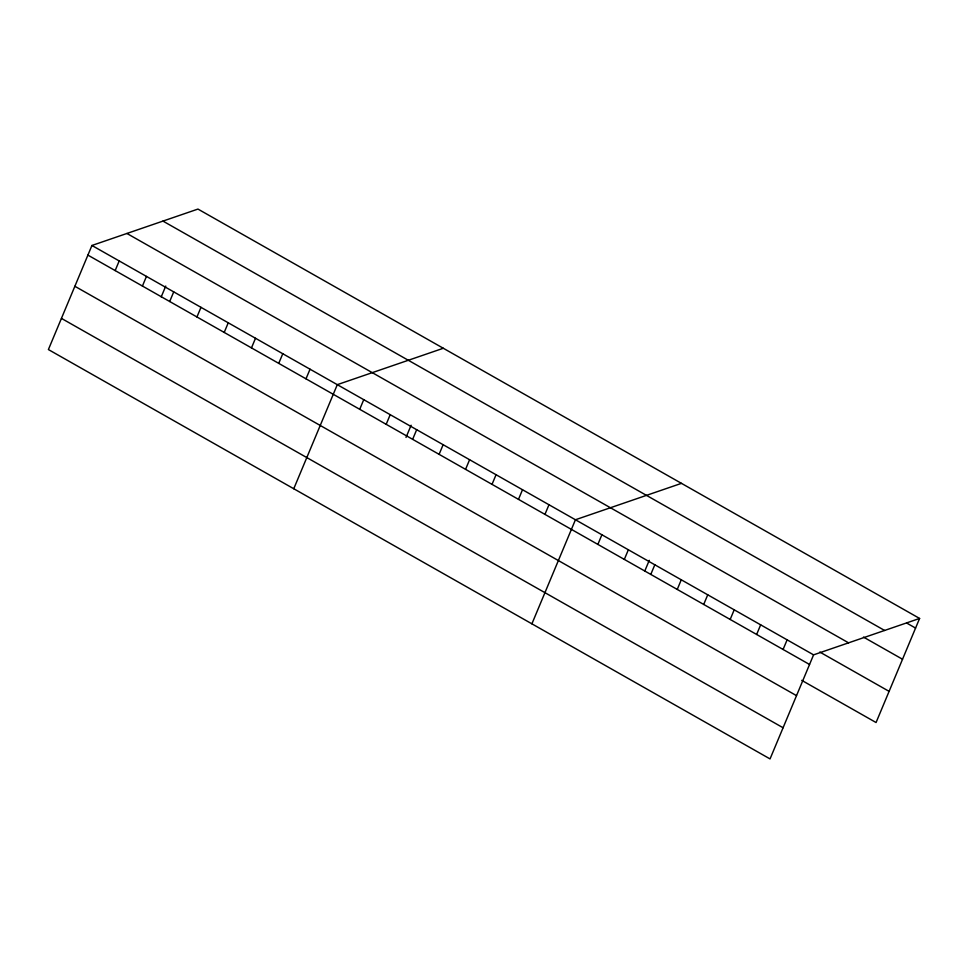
<?xml version="1.0" encoding="UTF-8"?>
<svg xmlns="http://www.w3.org/2000/svg" width="968" height="968" viewBox="0 0 968 968"><rect width="100%" height="100%" fill="white"/><g stroke="black" fill="none" stroke-linecap="round" stroke-linejoin="round"><path stroke-width="1.45" d="M91.936 245.473L48.4 349.557L770.044 758.924L813.58 654.852L919.6 618.443L197.956 209.076L91.936 245.473L813.58 654.852M115.168 270.58L119.197 260.937M142.429 286.044L146.458 276.412M161.22 296.898L165.758 286.056M169.69 301.508L173.72 291.876M196.952 316.972L200.981 307.34M224.213 332.435L228.242 322.804M251.474 347.899L255.504 338.268M278.736 363.363L282.777 353.731M305.997 378.839L310.038 369.195M293.764 488.743L337.3 384.659L443.308 348.262M359.721 409.307L363.75 399.675M386.184 424.323L390.213 414.679M406.015 437.439L411.11 425.242M412.646 439.327L416.676 429.695M439.109 454.343L443.138 444.699M465.572 469.347L469.601 459.715M492.022 484.363L496.064 474.719M518.485 499.367L522.514 489.735M544.948 514.383L548.977 504.739M531.904 623.828L575.44 519.755L681.46 483.359M597.873 544.403L601.902 534.76M624.324 559.407L628.365 549.776M644.724 571.168L649.262 560.327M650.786 574.423L654.816 564.78M677.249 589.427L681.278 579.796M703.712 604.443L707.741 594.8M730.175 619.447L734.204 609.816M756.637 634.463L760.666 624.82M783.088 649.467L787.117 639.836M919.6 618.443L876.064 722.527L801.722 680.347M906.75 623.077L915.571 628.087M162.963 221.091L884.619 630.458M863.468 637.089L902.527 659.244M126.917 233.469L848.573 642.837M819.799 652.045L889.096 691.358M87.907 255.116L809.55 664.484M74.863 286.274L796.519 695.641M61.432 318.387L783.088 727.755"/></g></svg>
